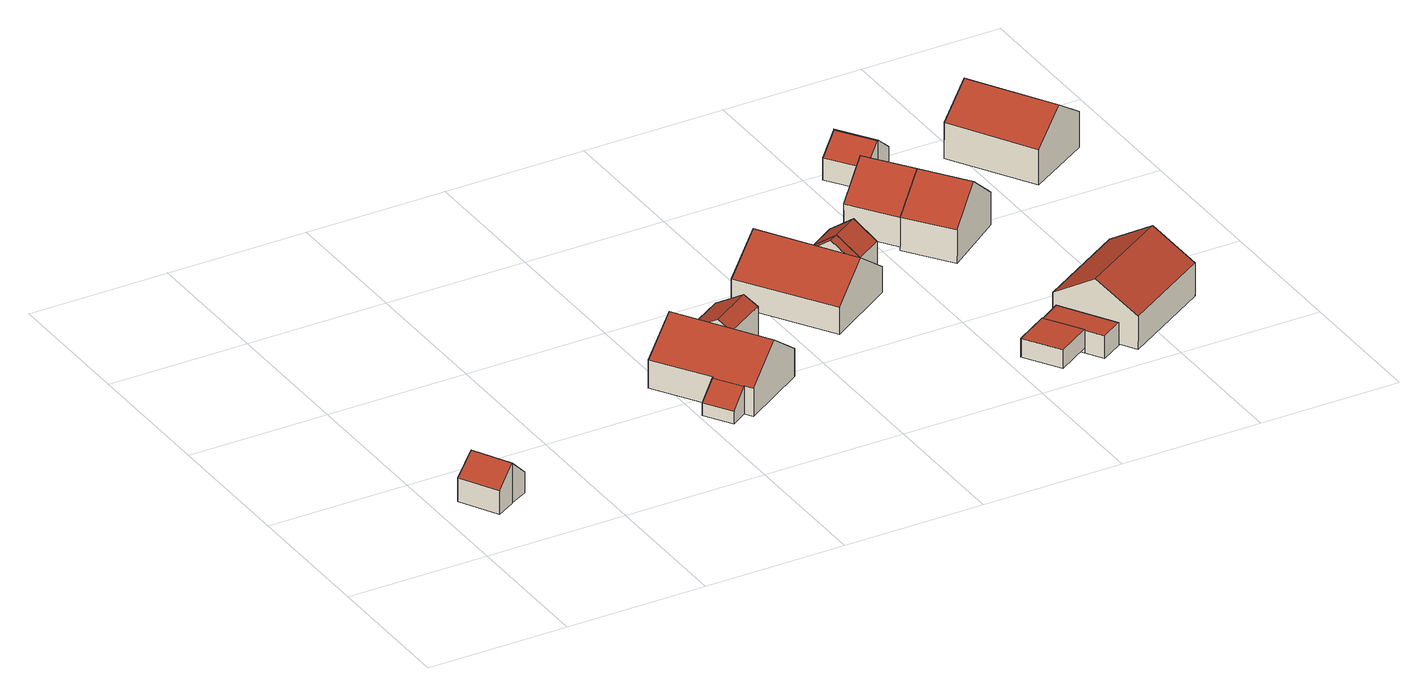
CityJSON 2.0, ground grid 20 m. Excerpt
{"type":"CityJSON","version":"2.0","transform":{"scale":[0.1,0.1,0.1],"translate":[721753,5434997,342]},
"CityObjects":{
"building1":{"type":"Building","attributes":{"Gemeindeschluessel":"09375181","HoeheDach":"352.391","HoeheGrund":"346.495","Methode":"1000","NiedrigsteTraufeDesGebaeudes":"349.886","Geometrietyp2DReferenz":"3000","measuredHeight":5.9,"function":"31001_2000","roofType":"2100"},"geometry":[{"type":"Solid","lod":"2","boundaries":[[[[0,1,2,3]],[[1,4,5,2]],[[3,2,5,6]],[[7,4,1,0]],[[3,6,7,0]],[[6,5,4,7]]]],"semantics":{"surfaces":[{"type":"WallSurface","Flaeche":"20.523","Z_MAX":"3.391","Z_MAX_ASL":"349.886","Z_MIN":"0.000","Z_MIN_ASL":"346.495"},{"type":"RoofSurface","Dachneigung":"50.438","Dachorientierung":"241.343","Flaeche":"23.759","Z_MAX":"5.896","Z_MAX_ASL":"352.391","Z_MIN":"3.391","Z_MIN_ASL":"349.886"},{"type":"WallSurface","Flaeche":"14.079","Z_MAX":"5.896","Z_MAX_ASL":"352.391","Z_MIN":"0.000","Z_MIN_ASL":"346.495"},{"type":"WallSurface","Flaeche":"14.082","Z_MAX":"5.896","Z_MAX_ASL":"352.391","Z_MIN":"0.000","Z_MIN_ASL":"346.495"},{"type":"GroundSurface","Flaeche":"18.317","Z_MAX":"0.000","Z_MAX_ASL":"346.495","Z_MIN":"0.000","Z_MIN_ASL":"346.495"},{"type":"WallSurface","Flaeche":"35.552","Z_MAX":"5.896","Z_MAX_ASL":"352.391","Z_MIN":"0.000","Z_MIN_ASL":"346.495"}],"values":[[0,1,2,3,4,5]]}}]},
"building2":{"type":"Building","attributes":{"Gemeindeschluessel":"09375181","HoeheDach":"352.368","HoeheGrund":"346.610","Methode":"1000","NiedrigsteTraufeDesGebaeudes":"349.646","Geometrietyp2DReferenz":"3000","measuredHeight":5.76,"function":"31001_2000","roofType":"2100"},"geometry":[{"type":"Solid","lod":"2","boundaries":[[[[8,9,10,11]],[[9,12,13,10]],[[8,5,12,9]],[[4,13,12,5]],[[11,4,5,8]],[[10,13,4,11]]]],"semantics":{"surfaces":[{"type":"GroundSurface","Flaeche":"18.216","Z_MAX":"0.000","Z_MAX_ASL":"346.610","Z_MIN":"0.000","Z_MIN_ASL":"346.610"},{"type":"WallSurface","Flaeche":"18.369","Z_MAX":"3.056","Z_MAX_ASL":"349.666","Z_MIN":"0.000","Z_MIN_ASL":"346.610"},{"type":"WallSurface","Flaeche":"13.264","Z_MAX":"5.758","Z_MAX_ASL":"352.368","Z_MIN":"0.000","Z_MIN_ASL":"346.610"},{"type":"RoofSurface","Dachneigung":"48.084","Dachorientierung":"61.339","Flaeche":"24.480","Z_MAX":"5.758","Z_MAX_ASL":"352.368","Z_MIN":"3.036","Z_MIN_ASL":"349.646"},{"type":"WallSurface","Flaeche":"34.720","Z_MAX":"5.758","Z_MAX_ASL":"352.368","Z_MIN":"0.000","Z_MIN_ASL":"346.610"},{"type":"WallSurface","Flaeche":"13.332","Z_MAX":"5.758","Z_MAX_ASL":"352.368","Z_MIN":"0.000","Z_MIN_ASL":"346.610"}],"values":[[0,1,2,3,4,5]]}}]},
"building3":{"type":"Building","attributes":{"Gemeindeschluessel":"09375181","HoeheDach":"353.788","HoeheGrund":"345.560","Methode":"1000","NiedrigsteTraufeDesGebaeudes":"347.361","Geometrietyp2DReferenz":"3000","measuredHeight":8.23,"function":"31001_1000","roofType":"3100"},"address":[{"Country":"Germany","Locality":"Pettendorf","ThoroughfareName":"Alte Straße 8"}],"geometry":[{"type":"Solid","lod":"2","boundaries":[[[[14,15,16,17]],[[18,19,20,21]],[[22,18,21,23,24]],[[25,26,27,28]],[[14,19,18,22,15]],[[14,17,29,30,27,26,31,20,19]],[[29,32,33,30]],[[32,34,35,33]],[[27,30,33,35,28]],[[31,26,25,24,23]],[[29,17,16,34,32]],[[22,24,25,28,35,34,16,15]],[[31,23,21,20]]]],"semantics":{"surfaces":[{"type":"WallSurface","Flaeche":"5.148","Z_MAX":"4.132","Z_MAX_ASL":"349.692","Z_MIN":"0.000","Z_MIN_ASL":"345.560"},{"type":"WallSurface","Flaeche":"36.471","Z_MAX":"4.128","Z_MAX_ASL":"349.688","Z_MIN":"0.000","Z_MIN_ASL":"345.560"},{"type":"RoofSurface","Dachneigung":"53.308","Dachorientierung":"57.903","Flaeche":"102.079","Z_MAX":"8.228","Z_MAX_ASL":"353.788","Z_MIN":"4.123","Z_MIN_ASL":"349.683"},{"type":"WallSurface","Flaeche":"37.761","Z_MAX":"4.131","Z_MAX_ASL":"349.691","Z_MIN":"0.000","Z_MIN_ASL":"345.560"},{"type":"WallSurface","Flaeche":"67.959","Z_MAX":"8.228","Z_MAX_ASL":"353.788","Z_MIN":"0.000","Z_MIN_ASL":"345.560"},{"type":"GroundSurface","Flaeche":"175.951","Z_MAX":"0.000","Z_MAX_ASL":"345.560","Z_MIN":"0.000","Z_MIN_ASL":"345.560"},{"type":"WallSurface","Flaeche":"8.078","Z_MAX":"1.801","Z_MAX_ASL":"347.361","Z_MIN":"0.000","Z_MIN_ASL":"345.560"},{"type":"RoofSurface","Dachneigung":"49.985","Dachorientierung":"237.908","Flaeche":"15.689","Z_MAX":"4.050","Z_MAX_ASL":"349.610","Z_MIN":"1.801","Z_MIN_ASL":"347.361"},{"type":"WallSurface","Flaeche":"8.060","Z_MAX":"4.131","Z_MAX_ASL":"349.691","Z_MIN":"0.000","Z_MIN_ASL":"345.560"},{"type":"WallSurface","Flaeche":"68.009","Z_MAX":"8.228","Z_MAX_ASL":"353.788","Z_MIN":"0.000","Z_MIN_ASL":"345.560"},{"type":"RoofSurface","Dachneigung":"53.303","Dachorientierung":"237.905","Flaeche":"102.374","Z_MAX":"8.228","Z_MAX_ASL":"353.788","Z_MIN":"4.090","Z_MIN_ASL":"349.650"},{"type":"WallSurface","Flaeche":"24.845","Z_MAX":"4.128","Z_MAX_ASL":"349.688","Z_MIN":"0.000","Z_MIN_ASL":"345.560"}],"values":[[0,1,2,3,4,5,6,7,8,9,8,10,11]]}}]},
"building4":{"type":"Building","attributes":{"Gemeindeschluessel":"09375181","HoeheDach":"350.870","HoeheGrund":"345.210","Methode":"2000","NiedrigsteTraufeDesGebaeudes":"348.498","Geometrietyp2DReferenz":"3000","measuredHeight":5.66,"function":"31001_2000","roofType":"3100"},"geometry":[{"type":"Solid","lod":"2","boundaries":[[[[36,37,38,39,40]],[[41,42,37,36]],[[43,38,37,42]],[[21,39,38,43]],[[40,39,21,44]],[[44,21,43,42,41]],[[36,40,44,41]]]],"semantics":{"surfaces":[{"type":"WallSurface","Flaeche":"28.135","Z_MAX":"5.660","Z_MAX_ASL":"350.870","Z_MIN":"0.000","Z_MIN_ASL":"345.210"},{"type":"WallSurface","Flaeche":"22.804","Z_MAX":"3.290","Z_MAX_ASL":"348.500","Z_MIN":"0.000","Z_MIN_ASL":"345.210"},{"type":"RoofSurface","Dachneigung":"59.710","Dachorientierung":"327.498","Flaeche":"32.650","Z_MAX":"5.660","Z_MAX_ASL":"350.870","Z_MIN":"3.288","Z_MIN_ASL":"348.498"},{"type":"RoofSurface","Dachneigung":"59.723","Dachorientierung":"147.498","Flaeche":"15.813","Z_MAX":"5.660","Z_MAX_ASL":"350.870","Z_MIN":"4.515","Z_MIN_ASL":"349.725"},{"type":"WallSurface","Flaeche":"31.464","Z_MAX":"4.515","Z_MAX_ASL":"349.725","Z_MIN":"0.000","Z_MIN_ASL":"345.210"},{"type":"WallSurface","Flaeche":"28.147","Z_MAX":"5.660","Z_MAX_ASL":"350.870","Z_MIN":"0.000","Z_MIN_ASL":"345.210"},{"type":"GroundSurface","Flaeche":"41.848","Z_MAX":"0.000","Z_MAX_ASL":"345.210","Z_MIN":"0.000","Z_MIN_ASL":"345.210"}],"values":[[0,1,2,3,4,5,6]]}}]},
"building5":{"type":"Building","attributes":{"Gemeindeschluessel":"09375181","HoeheDach":"353.231","HoeheGrund":"345.060","Methode":"1000","NiedrigsteTraufeDesGebaeudes":"348.893","Geometrietyp2DReferenz":"3000","measuredHeight":8.17,"function":"31001_1000","roofType":"3100"},"address":[{"Country":"Germany","Locality":"Pettendorf","ThoroughfareName":"Alte Straße 6"}],"geometry":[{"type":"Solid","lod":"2","boundaries":[[[[45,46,47,48]],[[49,50,51,52]],[[53,54,55,46,45]],[[48,47,56,50,49]],[[52,51,57,58]],[[46,55,56,47]],[[58,57,54,53]],[[55,54,57,51,50,56]],[[48,49,52,58,53,45]]]],"semantics":{"surfaces":[{"type":"WallSurface","Flaeche":"59.015","Z_MAX":"3.891","Z_MAX_ASL":"348.951","Z_MIN":"0.000","Z_MIN_ASL":"345.060"},{"type":"WallSurface","Flaeche":"18.207","Z_MAX":"3.856","Z_MAX_ASL":"348.916","Z_MIN":"0.000","Z_MIN_ASL":"345.060"},{"type":"WallSurface","Flaeche":"69.093","Z_MAX":"8.171","Z_MAX_ASL":"353.231","Z_MIN":"0.000","Z_MIN_ASL":"345.060"},{"type":"WallSurface","Flaeche":"69.409","Z_MAX":"8.171","Z_MAX_ASL":"353.231","Z_MIN":"0.000","Z_MIN_ASL":"345.060"},{"type":"WallSurface","Flaeche":"25.661","Z_MAX":"3.856","Z_MAX_ASL":"348.916","Z_MIN":"0.000","Z_MIN_ASL":"345.060"},{"type":"RoofSurface","Dachneigung":"53.163","Dachorientierung":"237.706","Flaeche":"109.752","Z_MAX":"8.171","Z_MAX_ASL":"353.231","Z_MIN":"3.833","Z_MIN_ASL":"348.893"},{"type":"WallSurface","Flaeche":"14.873","Z_MAX":"3.855","Z_MAX_ASL":"348.915","Z_MIN":"0.000","Z_MIN_ASL":"345.060"},{"type":"RoofSurface","Dachneigung":"53.162","Dachorientierung":"57.710","Flaeche":"109.760","Z_MAX":"8.171","Z_MAX_ASL":"353.231","Z_MIN":"3.854","Z_MIN_ASL":"348.914"},{"type":"GroundSurface","Flaeche":"175.680","Z_MAX":"0.000","Z_MAX_ASL":"345.060","Z_MIN":"0.000","Z_MIN_ASL":"345.060"}],"values":[[0,1,2,3,4,5,6,7,8]]}}]},
"building6":{"type":"Building","attributes":{"Gemeindeschluessel":"09375181","HoeheDach":"350.660","HoeheGrund":"345.090","Methode":"2000","NiedrigsteTraufeDesGebaeudes":"348.276","Geometrietyp2DReferenz":"3000","measuredHeight":5.57,"function":"51009_1610","roofType":"3100"},"geometry":[{"type":"Solid","lod":"2","boundaries":[[[[59,60,61,62,63]],[[64,61,60,65]],[[52,65,60,59]],[[59,63,58,52]],[[58,66,64,65,52]],[[66,62,61,64]],[[63,62,66,58]]]],"semantics":{"surfaces":[{"type":"WallSurface","Flaeche":"29.162","Z_MAX":"5.570","Z_MAX_ASL":"350.660","Z_MIN":"0.000","Z_MIN_ASL":"345.090"},{"type":"RoofSurface","Dachneigung":"54.406","Dachorientierung":"327.707","Flaeche":"6.057","Z_MAX":"5.570","Z_MAX_ASL":"350.660","Z_MIN":"3.186","Z_MIN_ASL":"348.276"},{"type":"WallSurface","Flaeche":"4.711","Z_MAX":"3.186","Z_MAX_ASL":"348.276","Z_MIN":"0.000","Z_MIN_ASL":"345.090"},{"type":"GroundSurface","Flaeche":"9.850","Z_MAX":"0.000","Z_MAX_ASL":"345.090","Z_MIN":"0.000","Z_MIN_ASL":"345.090"},{"type":"RoofSurface","Dachneigung":"54.406","Dachorientierung":"147.707","Flaeche":"6.057","Z_MAX":"5.570","Z_MAX_ASL":"350.660","Z_MIN":"3.186","Z_MIN_ASL":"348.276"}],"values":[[0,1,2,3,0,4,2]]}}]},
"building7":{"type":"Building","attributes":{"Gemeindeschluessel":"09375181","HoeheDach":"350.664","HoeheGrund":"345.022","Methode":"1000","NiedrigsteTraufeDesGebaeudes":"348.272","Geometrietyp2DReferenz":"3000","measuredHeight":5.64,"function":"31001_2000","roofType":"3100"},"geometry":[{"type":"Solid","lod":"2","boundaries":[[[[67,68,69,70,71]],[[67,71,72,73]],[[71,70,62,72]],[[72,62,61,60,73]],[[73,60,68,67]],[[62,70,69,61]],[[61,69,68,60]]]],"semantics":{"surfaces":[{"type":"WallSurface","Flaeche":"29.582","Z_MAX":"5.642","Z_MAX_ASL":"350.664","Z_MIN":"0.000","Z_MIN_ASL":"345.022"},{"type":"GroundSurface","Flaeche":"30.062","Z_MAX":"0.000","Z_MAX_ASL":"345.022","Z_MIN":"0.000","Z_MIN_ASL":"345.022"},{"type":"WallSurface","Flaeche":"14.668","Z_MAX":"3.257","Z_MAX_ASL":"348.279","Z_MIN":"0.000","Z_MIN_ASL":"345.022"},{"type":"WallSurface","Flaeche":"29.617","Z_MAX":"5.642","Z_MAX_ASL":"350.664","Z_MIN":"0.000","Z_MIN_ASL":"345.022"},{"type":"WallSurface","Flaeche":"14.710","Z_MAX":"3.251","Z_MAX_ASL":"348.273","Z_MIN":"0.000","Z_MIN_ASL":"345.022"},{"type":"RoofSurface","Dachneigung":"54.314","Dachorientierung":"147.820","Flaeche":"18.478","Z_MAX":"5.642","Z_MAX_ASL":"350.664","Z_MIN":"3.250","Z_MIN_ASL":"348.272"},{"type":"RoofSurface","Dachneigung":"54.314","Dachorientierung":"327.820","Flaeche":"18.535","Z_MAX":"5.642","Z_MAX_ASL":"350.664","Z_MIN":"3.251","Z_MIN_ASL":"348.273"}],"values":[[0,1,2,3,4,5,6]]}}]},
"building8":{"type":"Building","attributes":{"Gemeindeschluessel":"09375181","HoeheDach":"347.574","HoeheGrund":"344.850","Methode":"1000","NiedrigsteTraufeDesGebaeudes":"347.574","Geometrietyp2DReferenz":"3000","measuredHeight":2.72,"function":"31001_2000","roofType":"1000"},"geometry":[{"type":"Solid","lod":"2","boundaries":[[[[74,75,76,77]],[[76,75,78,79]],[[80,79,78,81]],[[81,78,75,74]],[[77,76,79,80]],[[80,81,74,77]]]],"semantics":{"surfaces":[{"type":"WallSurface","Flaeche":"15.543","Z_MAX":"2.724","Z_MAX_ASL":"347.574","Z_MIN":"0.000","Z_MIN_ASL":"344.850"},{"type":"RoofSurface","Dachneigung":"90.000","Dachorientierung":"-1.000","Flaeche":"34.436","Z_MAX":"2.724","Z_MAX_ASL":"347.574","Z_MIN":"2.724","Z_MIN_ASL":"347.574"},{"type":"WallSurface","Flaeche":"15.575","Z_MAX":"2.724","Z_MAX_ASL":"347.574","Z_MIN":"0.000","Z_MIN_ASL":"344.850"},{"type":"WallSurface","Flaeche":"16.396","Z_MAX":"2.724","Z_MAX_ASL":"347.574","Z_MIN":"0.000","Z_MIN_ASL":"344.850"},{"type":"WallSurface","Flaeche":"16.448","Z_MAX":"2.724","Z_MAX_ASL":"347.574","Z_MIN":"0.000","Z_MIN_ASL":"344.850"},{"type":"GroundSurface","Flaeche":"34.436","Z_MAX":"0.000","Z_MAX_ASL":"344.850","Z_MIN":"0.000","Z_MIN_ASL":"344.850"}],"values":[[0,1,2,3,4,5]]}}]},
"building9":{"type":"Building","attributes":{"Gemeindeschluessel":"09375181","HoeheDach":"347.537","HoeheGrund":"344.210","Methode":"1000","NiedrigsteTraufeDesGebaeudes":"347.537","Geometrietyp2DReferenz":"3000","measuredHeight":3.33,"function":"31001_2000","roofType":"1000"},"geometry":[{"type":"Solid","lod":"2","boundaries":[[[[82,83,84,85]],[[86,87,88,89]],[[85,84,87,86]],[[90,91,83,82]],[[82,85,86,89,90]],[[89,88,91,90]],[[91,88,87,84,83]]]],"semantics":{"surfaces":[{"type":"WallSurface","Flaeche":"12.304","Z_MAX":"3.327","Z_MAX_ASL":"347.537","Z_MIN":"0.000","Z_MIN_ASL":"344.210"},{"type":"WallSurface","Flaeche":"12.227","Z_MAX":"3.327","Z_MAX_ASL":"347.537","Z_MIN":"0.000","Z_MIN_ASL":"344.210"},{"type":"WallSurface","Flaeche":"29.364","Z_MAX":"3.327","Z_MAX_ASL":"347.537","Z_MIN":"0.000","Z_MIN_ASL":"344.210"},{"type":"WallSurface","Flaeche":"20.026","Z_MAX":"3.327","Z_MAX_ASL":"347.537","Z_MIN":"0.000","Z_MIN_ASL":"344.210"},{"type":"GroundSurface","Flaeche":"32.469","Z_MAX":"0.000","Z_MAX_ASL":"344.210","Z_MIN":"0.000","Z_MIN_ASL":"344.210"},{"type":"WallSurface","Flaeche":"9.268","Z_MAX":"3.327","Z_MAX_ASL":"347.537","Z_MIN":"0.000","Z_MIN_ASL":"344.210"},{"type":"RoofSurface","Dachneigung":"90.000","Dachorientierung":"-1.000","Flaeche":"32.469","Z_MAX":"3.327","Z_MAX_ASL":"347.537","Z_MIN":"3.327","Z_MIN_ASL":"347.537"}],"values":[[0,1,2,3,4,5,6]]}}]},
"building10":{"type":"Building","attributes":{"Gemeindeschluessel":"09375181","HoeheDach":"353.140","HoeheGrund":"344.496","Methode":"2000","NiedrigsteTraufeDesGebaeudes":"348.792","Geometrietyp2DReferenz":"3000","measuredHeight":8.64,"function":"31001_1000","roofType":"3100"},"address":[{"Country":"Germany","Locality":"Pettendorf","ThoroughfareName":"Alte Straße 4a"}],"geometry":[{"type":"Solid","lod":"2","boundaries":[[[[92,93,94,95]],[[96,92,95,97]],[[98,96,97,99]],[[99,97,95,94,100]],[[99,100,101,98]],[[101,93,92,96,98]],[[100,94,93,101]]]],"semantics":{"surfaces":[{"type":"RoofSurface","Dachneigung":"49.749","Dachorientierung":"54.159","Flaeche":"52.372","Z_MAX":"8.644","Z_MAX_ASL":"353.140","Z_MIN":"4.296","Z_MIN_ASL":"348.792"},{"type":"RoofSurface","Dachneigung":"49.747","Dachorientierung":"234.157","Flaeche":"52.250","Z_MAX":"8.644","Z_MAX_ASL":"353.140","Z_MIN":"4.296","Z_MIN_ASL":"348.792"},{"type":"WallSurface","Flaeche":"33.320","Z_MAX":"4.296","Z_MAX_ASL":"348.792","Z_MIN":"0.000","Z_MIN_ASL":"344.496"},{"type":"WallSurface","Flaeche":"66.459","Z_MAX":"8.644","Z_MAX_ASL":"353.140","Z_MIN":"0.000","Z_MIN_ASL":"344.496"},{"type":"GroundSurface","Flaeche":"79.846","Z_MAX":"0.000","Z_MAX_ASL":"344.496","Z_MIN":"0.000","Z_MIN_ASL":"344.496"},{"type":"WallSurface","Flaeche":"66.454","Z_MAX":"8.644","Z_MAX_ASL":"353.140","Z_MIN":"0.000","Z_MIN_ASL":"344.496"},{"type":"WallSurface","Flaeche":"33.471","Z_MAX":"4.296","Z_MAX_ASL":"348.792","Z_MIN":"0.000","Z_MIN_ASL":"344.496"}],"values":[[0,1,2,3,4,5,6]]}}]},
"building11":{"type":"Building","attributes":{"Gemeindeschluessel":"09375181","HoeheDach":"353.140","HoeheGrund":"343.987","Methode":"2000","NiedrigsteTraufeDesGebaeudes":"348.791","Geometrietyp2DReferenz":"3000","measuredHeight":9.15,"function":"31001_1000","roofType":"3100"},"address":[{"Country":"Germany","Locality":"Pettendorf","ThoroughfareName":"Alte Straße 4"}],"geometry":[{"type":"Solid","lod":"2","boundaries":[[[[102,103,96,104]],[[105,93,106,107]],[[107,106,108,103,102]],[[104,96,92,93,105]],[[104,105,107,102]],[[108,106,93,92]],[[103,108,92,96]]]],"semantics":{"surfaces":[{"type":"WallSurface","Flaeche":"37.293","Z_MAX":"4.806","Z_MAX_ASL":"348.793","Z_MIN":"0.000","Z_MIN_ASL":"343.987"},{"type":"WallSurface","Flaeche":"37.363","Z_MAX":"4.805","Z_MAX_ASL":"348.792","Z_MIN":"0.000","Z_MIN_ASL":"343.987"},{"type":"WallSurface","Flaeche":"71.700","Z_MAX":"9.153","Z_MAX_ASL":"353.140","Z_MIN":"0.000","Z_MIN_ASL":"343.987"},{"type":"WallSurface","Flaeche":"71.684","Z_MAX":"9.153","Z_MAX_ASL":"353.140","Z_MIN":"0.000","Z_MIN_ASL":"343.987"},{"type":"GroundSurface","Flaeche":"79.803","Z_MAX":"0.000","Z_MAX_ASL":"343.987","Z_MIN":"0.000","Z_MIN_ASL":"343.987"},{"type":"RoofSurface","Dachneigung":"49.751","Dachorientierung":"54.080","Flaeche":"52.301","Z_MAX":"9.153","Z_MAX_ASL":"353.140","Z_MIN":"4.805","Z_MIN_ASL":"348.792"},{"type":"RoofSurface","Dachneigung":"49.751","Dachorientierung":"234.082","Flaeche":"52.253","Z_MAX":"9.153","Z_MAX_ASL":"353.140","Z_MIN":"4.804","Z_MIN_ASL":"348.791"}],"values":[[0,1,2,3,4,5,6]]}}]},
"building12":{"type":"Building","attributes":{"Gemeindeschluessel":"09375181","HoeheDach":"350.534","HoeheGrund":"344.790","Methode":"1000","NiedrigsteTraufeDesGebaeudes":"348.033","Geometrietyp2DReferenz":"3000","measuredHeight":5.74,"function":"31001_2000","roofType":"2100"},"geometry":[{"type":"Solid","lod":"2","boundaries":[[[[109,110,111,112]],[[113,114,110,109]],[[112,111,115,116]],[[112,116,113,109]],[[116,115,114,113]],[[110,114,115,111]]]],"semantics":{"surfaces":[{"type":"WallSurface","Flaeche":"19.537","Z_MAX":"3.243","Z_MAX_ASL":"348.033","Z_MIN":"0.000","Z_MIN_ASL":"344.790"},{"type":"WallSurface","Flaeche":"13.443","Z_MAX":"5.744","Z_MAX_ASL":"350.534","Z_MIN":"0.000","Z_MIN_ASL":"344.790"},{"type":"WallSurface","Flaeche":"13.417","Z_MAX":"5.740","Z_MAX_ASL":"350.530","Z_MIN":"0.000","Z_MIN_ASL":"344.790"},{"type":"GroundSurface","Flaeche":"17.988","Z_MAX":"0.000","Z_MAX_ASL":"344.790","Z_MIN":"0.000","Z_MIN_ASL":"344.790"},{"type":"WallSurface","Flaeche":"34.541","Z_MAX":"5.744","Z_MAX_ASL":"350.534","Z_MIN":"0.000","Z_MIN_ASL":"344.790"},{"type":"RoofSurface","Dachneigung":"50.094","Dachorientierung":"235.421","Flaeche":"23.449","Z_MAX":"5.744","Z_MAX_ASL":"350.534","Z_MIN":"3.243","Z_MIN_ASL":"348.033"}],"values":[[0,1,2,3,4,5]]}}]},
"building13":{"type":"Building","attributes":{"Gemeindeschluessel":"09375181","HoeheDach":"352.134","HoeheGrund":"343.585","Methode":"1000","NiedrigsteTraufeDesGebaeudes":"348.389","Geometrietyp2DReferenz":"3000","measuredHeight":8.55,"function":"31001_1000","roofType":"3100"},"address":[{"Country":"Germany","Locality":"Pettendorf","ThoroughfareName":"Alte Straße 7"}],"geometry":[{"type":"Solid","lod":"2","boundaries":[[[[117,118,119,120]],[[120,119,121,122,123]],[[124,125,126,118,117]],[[126,121,119,118]],[[123,122,125,124]],[[125,122,121,126]],[[120,123,124,117]]]],"semantics":{"surfaces":[{"type":"WallSurface","Flaeche":"71.807","Z_MAX":"4.812","Z_MAX_ASL":"348.397","Z_MIN":"0.000","Z_MIN_ASL":"343.585"},{"type":"WallSurface","Flaeche":"81.261","Z_MAX":"8.549","Z_MAX_ASL":"352.134","Z_MIN":"0.000","Z_MIN_ASL":"343.585"},{"type":"WallSurface","Flaeche":"81.214","Z_MAX":"8.549","Z_MAX_ASL":"352.134","Z_MIN":"0.000","Z_MIN_ASL":"343.585"},{"type":"RoofSurface","Dachneigung":"58.402","Dachorientierung":"328.695","Flaeche":"106.641","Z_MAX":"8.549","Z_MAX_ASL":"352.134","Z_MIN":"4.804","Z_MIN_ASL":"348.389"},{"type":"WallSurface","Flaeche":"71.812","Z_MAX":"4.807","Z_MAX_ASL":"348.392","Z_MIN":"0.000","Z_MIN_ASL":"343.585"},{"type":"RoofSurface","Dachneigung":"58.402","Dachorientierung":"148.691","Flaeche":"106.683","Z_MAX":"8.549","Z_MAX_ASL":"352.134","Z_MIN":"4.807","Z_MIN_ASL":"348.392"},{"type":"GroundSurface","Flaeche":"181.700","Z_MAX":"0.000","Z_MAX_ASL":"343.585","Z_MIN":"0.000","Z_MIN_ASL":"343.585"}],"values":[[0,1,2,3,4,5,6]]}}]},
"building14":{"type":"Building","attributes":{"Gemeindeschluessel":"09375181","HoeheDach":"350.575","HoeheGrund":"344.830","Methode":"1000","NiedrigsteTraufeDesGebaeudes":"348.012","Geometrietyp2DReferenz":"3000","measuredHeight":5.75,"function":"31001_2000","roofType":"2100"},"geometry":[{"type":"Solid","lod":"2","boundaries":[[[[127,128,129,113]],[[116,130,131,132]],[[116,132,127,113]],[[129,128,131,130]],[[113,129,130,116]],[[132,131,128,127]]]],"semantics":{"surfaces":[{"type":"WallSurface","Flaeche":"13.490","Z_MAX":"5.745","Z_MAX_ASL":"350.575","Z_MIN":"0.000","Z_MIN_ASL":"344.830"},{"type":"WallSurface","Flaeche":"13.358","Z_MAX":"5.745","Z_MAX_ASL":"350.575","Z_MIN":"0.000","Z_MIN_ASL":"344.830"},{"type":"GroundSurface","Flaeche":"18.032","Z_MAX":"0.000","Z_MAX_ASL":"344.830","Z_MIN":"0.000","Z_MIN_ASL":"344.830"},{"type":"RoofSurface","Dachneigung":"49.687","Dachorientierung":"55.374","Flaeche":"23.648","Z_MAX":"5.745","Z_MAX_ASL":"350.575","Z_MIN":"3.182","Z_MIN_ASL":"348.012"},{"type":"WallSurface","Flaeche":"34.559","Z_MAX":"5.745","Z_MAX_ASL":"350.575","Z_MIN":"0.000","Z_MIN_ASL":"344.830"},{"type":"WallSurface","Flaeche":"19.218","Z_MAX":"3.217","Z_MAX_ASL":"348.047","Z_MIN":"0.000","Z_MIN_ASL":"344.830"}],"values":[[0,1,2,3,4,5]]}}]},
"building15":{"type":"Building","attributes":{"Gemeindeschluessel":"09375181","HoeheDach":"351.630","HoeheGrund":"342.690","Methode":"2000","NiedrigsteTraufeDesGebaeudes":"347.842","Geometrietyp2DReferenz":"3000","measuredHeight":8.94,"function":"31001_1000","roofType":"3100"},"address":[{"Country":"Germany","Locality":"Pettendorf","ThoroughfareName":"Alte Straße 2"}],"geometry":[{"type":"Solid","lod":"2","boundaries":[[[[133,134,135,136,137,138]],[[139,140,141,142]],[[143,135,134,144]],[[142,141,138,137,145]],[[140,133,138,141]],[[145,137,136,146]],[[142,145,146,143,144,139]],[[144,134,133,140,139]],[[146,136,135,143]]]],"semantics":{"surfaces":[{"type":"RoofSurface","Dachneigung":"54.264","Dachorientierung":"58.690","Flaeche":"87.748","Z_MAX":"8.940","Z_MAX_ASL":"351.630","Z_MIN":"5.166","Z_MIN_ASL":"347.856"},{"type":"WallSurface","Flaeche":"70.141","Z_MAX":"5.173","Z_MAX_ASL":"347.863","Z_MIN":"0.000","Z_MIN_ASL":"342.690"},{"type":"WallSurface","Flaeche":"19.970","Z_MAX":"5.171","Z_MAX_ASL":"347.861","Z_MIN":"0.000","Z_MIN_ASL":"342.690"},{"type":"WallSurface","Flaeche":"73.945","Z_MAX":"8.940","Z_MAX_ASL":"351.630","Z_MIN":"0.000","Z_MIN_ASL":"342.690"},{"type":"RoofSurface","Dachneigung":"54.271","Dachorientierung":"238.695","Flaeche":"87.895","Z_MAX":"8.940","Z_MAX_ASL":"351.630","Z_MIN":"5.152","Z_MIN_ASL":"347.842"},{"type":"WallSurface","Flaeche":"14.233","Z_MAX":"5.171","Z_MAX_ASL":"347.861","Z_MIN":"0.000","Z_MIN_ASL":"342.690"},{"type":"GroundSurface","Flaeche":"142.573","Z_MAX":"0.000","Z_MAX_ASL":"342.690","Z_MIN":"0.000","Z_MIN_ASL":"342.690"},{"type":"WallSurface","Flaeche":"74.076","Z_MAX":"8.940","Z_MAX_ASL":"351.630","Z_MIN":"0.000","Z_MIN_ASL":"342.690"},{"type":"WallSurface","Flaeche":"36.030","Z_MAX":"5.171","Z_MAX_ASL":"347.861","Z_MIN":"0.000","Z_MIN_ASL":"342.690"}],"values":[[0,1,2,3,4,5,6,7,8]]}}]}
},
"vertices":[
[33,25,45],[33,25,79],[4,79,79],[4,79,45],[60,40,104],[31,93,104],[31,93,45],[60,40,45],
[31,93,46],[57,107,46],[86,54,46],[60,40,46],[57,107,77],[86,54,76],
[435,88,36],[435,88,77],[428,99,77],[428,99,36],[528,147,77],[528,147,36],[481,222,36],[481,222,77],[482,118,118],[449,273,77],[403,244,118],[356,214,77],[356,214,36],[405,137,36],[405,137,77],[405,84,36],[381,122,36],[449,273,36],[405,84,54],[381,122,54],[428,99,76],[404,137,76],
[508,310,32],[508,310,65],[529,276,89],[540,259,77],[540,259,32],[449,273,32],[449,273,65],[471,239,89],[481,222,32],
[633,216,31],[633,216,70],[551,345,69],[551,345,31],[649,407,31],[649,407,69],[674,367,69],[674,367,31],[730,278,31],[730,278,69],[681,247,112],[600,376,112],[709,311,69],[709,311,31],
[686,375,31],[686,375,63],[704,347,87],[722,319,63],[722,319,31],[691,339,87],[674,367,63],[709,311,63],
[724,399,30],[724,399,63],[742,371,87],[760,343,63],[760,343,30],[722,319,30],[686,375,30],
[883,37,29],[883,37,56],[835,7,56],[835,7,29],[851,88,56],[803,58,56],[803,58,29],[851,88,29],
[851,88,22],[851,88,55],[883,108,55],[883,108,22],[929,32,22],[929,32,55],[898,13,55],[898,13,22],[883,37,22],[883,37,55],
[852,403,111],[893,433,68],[848,496,68],[806,466,111],[810,373,68],[765,436,68],[810,373,25],[765,436,25],[848,496,25],[893,433,25],
[856,310,20],[856,310,68],[810,373,20],[893,433,20],[939,370,68],[939,370,20],[897,340,111],
[840,509,28],[840,509,60],[806,559,60],[806,559,28],[865,525,28],[865,525,85],[831,575,85],[831,575,28],
[887,124,16],[887,124,64],[1014,202,64],[1014,202,16],[1046,150,101],[1077,98,64],[1077,98,16],[950,20,16],[950,20,64],[918,72,101],
[891,542,28],[891,542,60],[865,525,86],[831,575,86],[856,591,60],[856,591,28],
[1096,471,96],[1141,499,59],[1121,532,59],[1085,591,59],[1070,615,59],[1026,587,96],[1051,444,7],[1051,444,58],[981,560,59],[981,560,7],[1121,532,7],[1141,499,7],[1070,615,7],[1085,591,7]
]}
